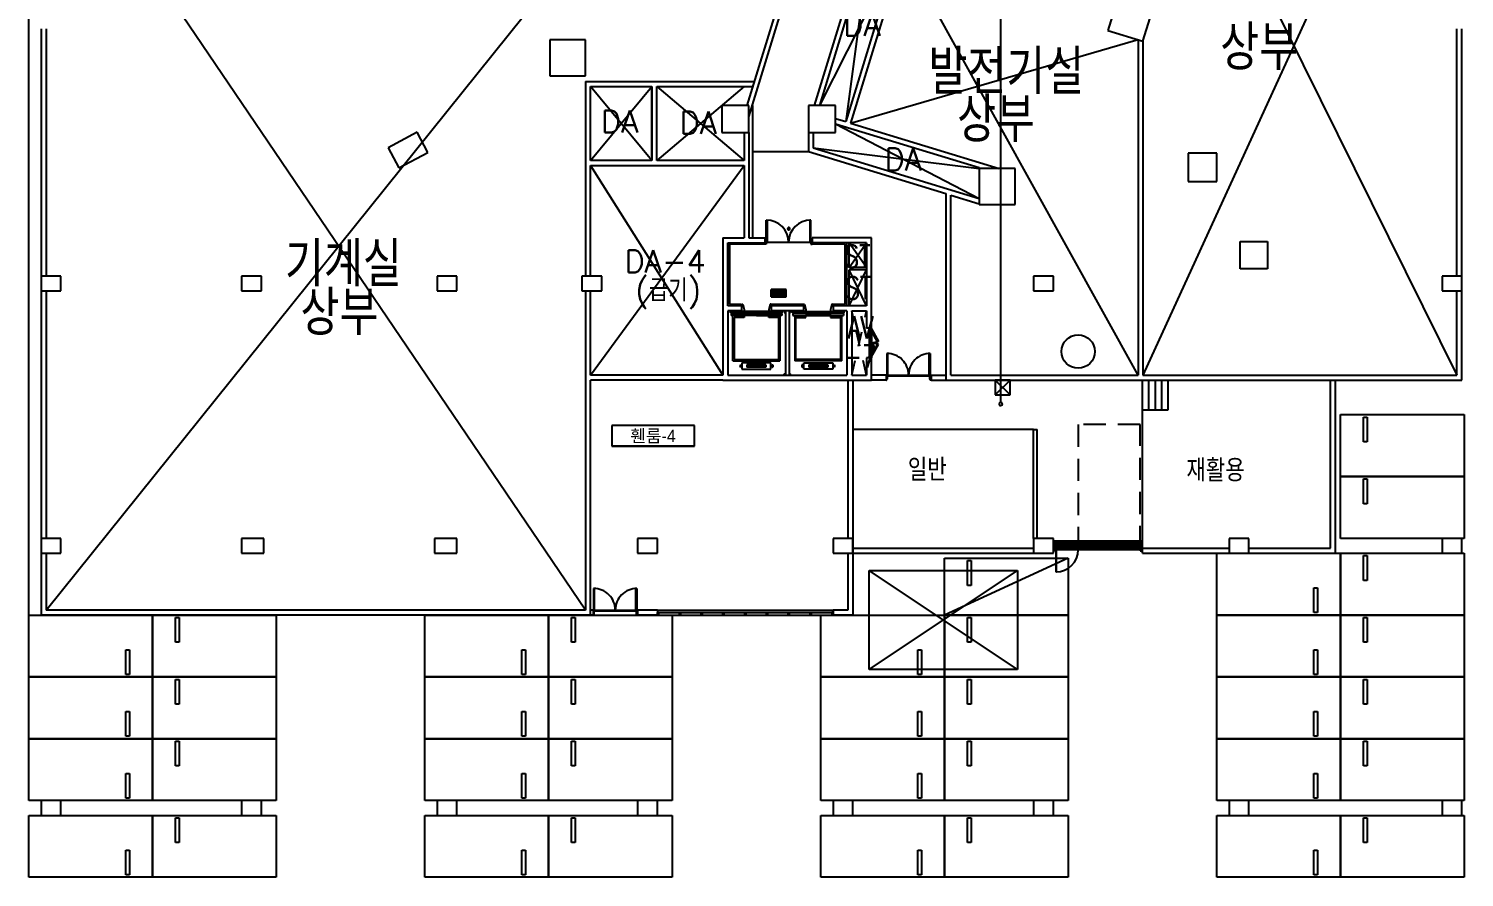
# Model space of a CAD drawing. Header units: millimetres. Extents: x -7614 to 421357, y 85218 to 341757.
# Drawn here: x 307220 to 365220, y 178527 to 212827 of the extents above; entities that cross this region are included whole.
import ezdxf
from ezdxf.enums import TextEntityAlignment as Align

# ---------------------------------------------------------------- set-up
doc = ezdxf.new("R2010")
doc.units = ezdxf.units.MM
doc.header["$LTSCALE"] = 600
doc.header["$MEASUREMENT"] = 0
doc.linetypes.add('HID1', pattern=[2.3, 1.5, -0.8])
doc.linetypes.add('HIDDEN', pattern=[2, 1, -1])
for name, color, linetype in [('e-plan', 9, 'CONTINUOUS'), ('e-room-box', 7, 'CONTINUOUS'), ('e-text', 6, 'CONTINUOUS')]:
    doc.layers.add(name, color=color, linetype=linetype)
doc.styles.add('kiahn', font='romans.shx', dxfattribs={"bigfont": 'cadhs.shx'})
doc.styles.add('돋움', font='Dotum.ttf')

msp = doc.modelspace()

# ---------------------------------------------------------------- linework, layer by layer
at = {"layer": 'e-plan'}
for p, q in [((351216, 226527), (364920, 198826)), ((364920, 226527), (352239, 198827)), ((307220, 189127), (307220, 220127)), ((307920, 189327), (332449, 219872)), ((336253, 209727), (338530, 217176)), ((336320, 209264), (338721, 217117)), ((338972, 209727), (341017, 216416)), ((339181, 209727), (341208, 216357)), ((341205, 216358), (340232, 209070)), ((329720, 189327), (311770, 215807)), ((339178, 209727), (342353, 216007)), ((342353, 216007), (340232, 209070)), ((342544, 215949), (340423, 209012)), ((352039, 198827), (342544, 215949)), ((307720, 212827), (307720, 202827)), ((307920, 212827), (307920, 202827)), ((340423, 209012), (352039, 212387)), ((352039, 212387), (352039, 198827)), ((352239, 212326), (352239, 198827)), ((364920, 202827), (364920, 212827)), ((365120, 202827), (365120, 212827)), ((329720, 210697), (336549, 210697)), ((329720, 210697), (329720, 202827)), ((329920, 210497), (332395, 210497)), ((329920, 207497), (332395, 210497)), ((332395, 207497), (329920, 210497)), ((329920, 210497), (332395, 210497)), ((329920, 207497), (329920, 210497)), ((332395, 207662), (332395, 210497)), ((332395, 210497), (332395, 207497)), ((332595, 210497), (336120, 207497)), ((332595, 207662), (332595, 210497)), ((332595, 210497), (336488, 210497)), ((332595, 207497), (332595, 210497)), ((336127, 210497), (332595, 207497)), ((336462, 209727), (336462, 204377)), ((339820, 209196), (340232, 209070)), ((339820, 208987), (345620, 207214)), ((339820, 208987), (345620, 205959)), ((340423, 209012), (346426, 207177)), ((322915, 208639, 0), (321741, 208015, 0)), ((323347, 207827, 0), (322915, 208639, 0)), ((336120, 208627), (336120, 207497)), ((336320, 208627), (336320, 204377)), ((338720, 208627), (338720, 207859)), ((338920, 208627), (338920, 208045)), ((338920, 208627), (338920, 208007)), ((321741, 208015, 0), (322173, 207203, 0)), ((322173, 207203, 0), (323347, 207827, 0)), ((338720, 207859), (344270, 206163)), ((338920, 208007), (345620, 205959)), ((338920, 208007), (345620, 207177)), ((332395, 207497), (329920, 207497)), ((329920, 207297), (335270, 198827)), ((329920, 202827), (329920, 207297)), ((329920, 207297), (336120, 207297)), ((329920, 198827), (336120, 207297)), ((336120, 207497), (332595, 207497)), ((336120, 207297), (336120, 204377)), ((345620, 207214), (345620, 207177)), ((344270, 206163), (344270, 198626)), ((344470, 198826), (344470, 206101)), ((344470, 206101), (345620, 205750)), ((337020, 204192), (337020, 205092)), ((337020, 205092), (337060, 205092)), ((337060, 205092), (337060, 204192)), ((338820, 205092), (338780, 205092)), ((338780, 205092), (338780, 204192)), ((338820, 204192), (338820, 205092)), ((335270, 204377), (335270, 198827)), ((335270, 204377), (336120, 204377)), ((335470, 201627), (335470, 204177)), ((335470, 204177), (336960, 204177)), ((336320, 204377), (336960, 204377)), ((336960, 204377), (336960, 204177)), ((336970, 204117), (336970, 204267)), ((336970, 204267), (337020, 204267)), ((337020, 204267), (337020, 204117)), ((337020, 204192), (338820, 204192)), ((337060, 204192), (337020, 204192)), ((338780, 204192), (338820, 204192)), ((338820, 204267), (338820, 204117)), ((338870, 204267), (338820, 204267)), ((338870, 204117), (338870, 204267)), ((341270, 204377), (338880, 204377)), ((338880, 204377), (338880, 204177)), ((341070, 204177), (338880, 204177)), ((340270, 201627), (340270, 204177)), ((340370, 203177), (340370, 204177)), ((340370, 203177), (341070, 204177)), ((341070, 203177), (340370, 204177)), ((341070, 204177), (341070, 201627)), ((341270, 200727), (341270, 204377)), ((336970, 204117), (335530, 204117)), ((335530, 204117), (335530, 201687)), ((337020, 204117), (336970, 204117)), ((338820, 204117), (338870, 204117)), ((340210, 204117), (338870, 204117)), ((340210, 201687), (340210, 204117)), ((341070, 203177), (340370, 203177)), ((340370, 201627), (340370, 203077)), ((341070, 203077), (340370, 203077)), ((340370, 201627), (341070, 203077)), ((341070, 201627), (340370, 203077)), ((307720, 202227), (307720, 192227)), ((307920, 202227), (307920, 192227)), ((329720, 202227), (329720, 189327)), ((329920, 198827), (329920, 202227)), ((337220, 201987), (337220, 202287)), ((337220, 202287), (337520, 202287)), ((337520, 202287), (337220, 202287)), ((337220, 202287), (337520, 202287)), ((337220, 201987), (337520, 201987)), ((337520, 201987), (337520, 202287)), ((337520, 201987), (337520, 202287)), ((337520, 202287), (337820, 202287)), ((337820, 202287), (337520, 202287)), ((337520, 202287), (337820, 202287)), ((337520, 201987), (337820, 201987)), ((337820, 201987), (337820, 202287)), ((364920, 198826), (364920, 202227)), ((365120, 198626), (365120, 202227)), ((336020, 201627), (335470, 201627)), ((335470, 201427), (335470, 198827)), ((336020, 201427), (335470, 201427)), ((335530, 201687), (336020, 201687)), ((337660, 201397), (335580, 201397)), ((335580, 201342), (335580, 201397)), ((335580, 201342), (337660, 201342)), ((335595, 201312), (335595, 201230)), ((335595, 201312), (337645, 201312)), ((336020, 201687), (336020, 201662)), ((336020, 201662), (336040, 201662)), ((336020, 201627), (336020, 201427)), ((336040, 201417), (336020, 201417)), ((336020, 201417), (336020, 201397)), ((336040, 201662), (336040, 201687)), ((336040, 201687), (336070, 201687)), ((336040, 201397), (336040, 201417)), ((336120, 201397), (336040, 201397)), ((336070, 201687), (336120, 201477)), ((336100, 201387), (336619, 201387)), ((336100, 201355), (336100, 201387)), ((336619, 201355), (336100, 201355)), ((336100, 201267), (336619, 201267)), ((336100, 201235), (336100, 201267)), ((336120, 201477), (336120, 201397)), ((336619, 201387), (336619, 201355)), ((336619, 201267), (336619, 201235)), ((337140, 201387), (336621, 201387)), ((336621, 201387), (336621, 201355)), ((336621, 201355), (337140, 201355)), ((337140, 201267), (336621, 201267)), ((336621, 201267), (336621, 201235)), ((337170, 201687), (337120, 201477)), ((337120, 201477), (337120, 201397)), ((337120, 201397), (337200, 201397)), ((337140, 201355), (337140, 201387)), ((337140, 201235), (337140, 201267)), ((337200, 201687), (337170, 201687)), ((337200, 201662), (337200, 201687)), ((337220, 201662), (337200, 201662)), ((337200, 201397), (337200, 201417)), ((337200, 201417), (337220, 201417)), ((337220, 201687), (337220, 201662)), ((337220, 201687), (338520, 201687)), ((338520, 201627), (337220, 201627)), ((337220, 201627), (337220, 201427)), ((338520, 201427), (337220, 201427)), ((337220, 201417), (337220, 201397)), ((337645, 201312), (337645, 201230)), ((337660, 201342), (337660, 201397)), ((337745, 201427), (337745, 201352)), ((337745, 201352), (337795, 201352)), ((337795, 201427), (337795, 198827)), ((337945, 201427), (337945, 198827)), ((337945, 201352), (337995, 201352)), ((337995, 201427), (337995, 201352)), ((338080, 201397), (340160, 201397)), ((338080, 201342), (338080, 201397)), ((340160, 201342), (338080, 201342)), ((340145, 201312), (338095, 201312)), ((338095, 201312), (338095, 201230)), ((338520, 201687), (338520, 201662)), ((338520, 201662), (338540, 201662)), ((338520, 201627), (338520, 201427)), ((338540, 201417), (338520, 201417)), ((338520, 201417), (338520, 201397)), ((338540, 201662), (338540, 201687)), ((338540, 201687), (338570, 201687)), ((338540, 201397), (338540, 201417)), ((338620, 201397), (338540, 201397)), ((338570, 201687), (338620, 201477)), ((338600, 201387), (339119, 201387)), ((338600, 201355), (338600, 201387)), ((339119, 201355), (338600, 201355)), ((338600, 201267), (339119, 201267)), ((338600, 201235), (338600, 201267)), ((338620, 201477), (338620, 201397)), ((339119, 201387), (339119, 201355)), ((339119, 201267), (339119, 201235)), ((339640, 201387), (339121, 201387)), ((339121, 201387), (339121, 201355)), ((339121, 201355), (339640, 201355)), ((339640, 201267), (339121, 201267)), ((339121, 201267), (339121, 201235)), ((339670, 201687), (339620, 201477)), ((339620, 201477), (339620, 201397)), ((339620, 201397), (339700, 201397)), ((339640, 201355), (339640, 201387)), ((339640, 201235), (339640, 201267)), ((339700, 201687), (339670, 201687)), ((339700, 201662), (339700, 201687)), ((339720, 201662), (339700, 201662)), ((339700, 201397), (339700, 201417)), ((339700, 201417), (339720, 201417)), ((339720, 201687), (339720, 201662)), ((339720, 201687), (340210, 201687)), ((341070, 201627), (339720, 201627)), ((339720, 201627), (339720, 201427)), ((340270, 201427), (339720, 201427)), ((339720, 201417), (339720, 201397)), ((340145, 201312), (340145, 201230)), ((340160, 201342), (340160, 201397)), ((340270, 201427), (340270, 198827)), ((340470, 201427), (341020, 201427)), ((340470, 201427), (340470, 198827)), ((340470, 201427), (341070, 201427)), ((341070, 201427), (341070, 200727)), ((337645, 201230), (335595, 201230)), ((335670, 199406), (335670, 201230)), ((335815, 201150), (335720, 201150)), ((335720, 201150), (335720, 199450)), ((336120, 201150), (335815, 201150)), ((335858, 201150), (335858, 201217)), ((335858, 201217), (336008, 201217)), ((336008, 201217), (336008, 201150)), ((336619, 201235), (336100, 201235)), ((336120, 201230), (336120, 201150)), ((336621, 201235), (337140, 201235)), ((337120, 201150), (337120, 201230)), ((337478, 201150), (337120, 201150)), ((337383, 201217), (337233, 201217)), ((337233, 201217), (337233, 201150)), ((337383, 201150), (337383, 201217)), ((337520, 201150), (337478, 201150)), ((337520, 199450), (337520, 201150)), ((337570, 201230), (337570, 199406)), ((338095, 201230), (340145, 201230)), ((338170, 201230), (338170, 199406)), ((338220, 199450), (338220, 201150)), ((338220, 201150), (338262, 201150)), ((338262, 201150), (338620, 201150)), ((338358, 201150), (338358, 201217)), ((338358, 201217), (338508, 201217)), ((338508, 201217), (338508, 201150)), ((339119, 201235), (338600, 201235)), ((338620, 201150), (338620, 201230)), ((339121, 201235), (339640, 201235)), ((339620, 201230), (339620, 201150)), ((339620, 201150), (339925, 201150)), ((339883, 201217), (339733, 201217)), ((339733, 201217), (339733, 201150)), ((339883, 201150), (339883, 201217)), ((339925, 201150), (340020, 201150)), ((340020, 201150), (340020, 199450)), ((340070, 199406), (340070, 201230)), ((341270, 200727), (341070, 200727)), ((341270, 200727), (341170, 200727)), ((341170, 200727), (341170, 200692)), ((341170, 200692), (341170, 200677)), ((341220, 200677), (341220, 200692)), ((341220, 200692), (341270, 200692)), ((341270, 200692), (341270, 200727)), ((341270, 200692), (341270, 199562)), ((341170, 200677), (341170, 199577)), ((341170, 200677), (341220, 200677)), ((341220, 200677), (341220, 199577)), ((341070, 199527), (341070, 198827)), ((341270, 199527), (341070, 199527)), ((341170, 199562), (341170, 199577)), ((341170, 199577), (341220, 199577)), ((341170, 199527), (341170, 199562)), ((341170, 199527), (341270, 199527)), ((341270, 199527), (341170, 199527)), ((341220, 199577), (341220, 199562)), ((341220, 199562), (341270, 199562)), ((341270, 199562), (341270, 199527)), ((341270, 198627), (341270, 199527)), ((341895, 199702), (341895, 198827)), ((341935, 199702), (341895, 199702)), ((341935, 198827), (341935, 199702)), ((343605, 198827), (343605, 199702)), ((343605, 199702), (343645, 199702)), ((343645, 199702), (343645, 198827)), ((335670, 199406), (337570, 199406)), ((335720, 199450), (337520, 199450)), ((335958, 199240), (335958, 199151)), ((335964, 199240), (335958, 199240)), ((335964, 199151), (335958, 199151)), ((335966, 199238), (335969, 199204)), ((335969, 199188), (335966, 199154)), ((335969, 199204), (335972, 199200)), ((335969, 199188), (335972, 199191)), ((335985, 199200), (335972, 199200)), ((335985, 199191), (335972, 199191)), ((335988, 199204), (335985, 199200)), ((335988, 199188), (335985, 199191)), ((336019, 199204), (335988, 199204)), ((336019, 199188), (335988, 199188)), ((336020, 199203), (336019, 199204)), ((336020, 199189), (336019, 199188)), ((336020, 199203), (336020, 199189)), ((337210, 199326), (336030, 199326)), ((336030, 199326), (336030, 199066)), ((336030, 199066), (337210, 199066)), ((337008, 199246), (336232, 199246)), ((336232, 199246), (336232, 199238)), ((337008, 199238), (336232, 199238)), ((337008, 199154), (336232, 199154)), ((336232, 199154), (336232, 199146)), ((337008, 199146), (336232, 199146)), ((336240, 199238), (336240, 199154)), ((337000, 199238), (337000, 199154)), ((337008, 199246), (337008, 199238)), ((337008, 199154), (337008, 199146)), ((337210, 199066), (337210, 199326)), ((337220, 199203), (337221, 199204)), ((337220, 199203), (337220, 199189)), ((337220, 199189), (337221, 199188)), ((337221, 199204), (337252, 199204)), ((337221, 199188), (337252, 199188)), ((337252, 199204), (337256, 199200)), ((337252, 199188), (337256, 199191)), ((337256, 199200), (337268, 199200)), ((337256, 199191), (337268, 199191)), ((337272, 199204), (337268, 199200)), ((337272, 199188), (337268, 199191)), ((337274, 199238), (337272, 199204)), ((337272, 199188), (337274, 199154)), ((337277, 199240), (337282, 199240)), ((337277, 199151), (337282, 199151)), ((337282, 199240), (337282, 199151)), ((340070, 199406), (338170, 199406)), ((340020, 199450), (338220, 199450)), ((338458, 199240), (338458, 199151)), ((338464, 199240), (338458, 199240)), ((338464, 199151), (338458, 199151)), ((338466, 199238), (338469, 199204)), ((338469, 199188), (338466, 199154)), ((338469, 199204), (338472, 199200)), ((338469, 199188), (338472, 199191)), ((338485, 199200), (338472, 199200)), ((338485, 199191), (338472, 199191)), ((338488, 199204), (338485, 199200)), ((338488, 199188), (338485, 199191)), ((338519, 199204), (338488, 199204)), ((338519, 199188), (338488, 199188)), ((338520, 199203), (338519, 199204)), ((338520, 199189), (338519, 199188)), ((338520, 199203), (338520, 199189)), ((338530, 199326), (339710, 199326)), ((338530, 199066), (338530, 199326)), ((339710, 199066), (338530, 199066)), ((338732, 199246), (338732, 199238)), ((338732, 199246), (339508, 199246)), ((338732, 199238), (339508, 199238)), ((338732, 199154), (339508, 199154)), ((338732, 199154), (338732, 199146)), ((338732, 199146), (339508, 199146)), ((338740, 199238), (338740, 199154)), ((339500, 199238), (339500, 199154)), ((339508, 199246), (339508, 199238)), ((339508, 199154), (339508, 199146)), ((339710, 199326), (339710, 199066)), ((339720, 199203), (339721, 199204)), ((339720, 199203), (339720, 199189)), ((339720, 199189), (339721, 199188)), ((339721, 199204), (339752, 199204)), ((339721, 199188), (339752, 199188)), ((339752, 199204), (339756, 199200)), ((339752, 199188), (339756, 199191)), ((339756, 199200), (339768, 199200)), ((339756, 199191), (339768, 199191)), ((339772, 199204), (339768, 199200)), ((339772, 199188), (339768, 199191)), ((339774, 199238), (339772, 199204)), ((339772, 199188), (339774, 199154)), ((339777, 199240), (339782, 199240)), ((339777, 199151), (339782, 199151)), ((339782, 199240), (339782, 199151)), ((335270, 198827), (329920, 198827)), ((335270, 198627), (329920, 198627)), ((329920, 189127), (329920, 198627)), ((335270, 198627), (341270, 198627)), ((335470, 198827), (340270, 198827)), ((337745, 198827), (337745, 198882)), ((337745, 198882), (337795, 198882)), ((337945, 198882), (337995, 198882)), ((337995, 198827), (337995, 198882)), ((340320, 198627), (340320, 192227)), ((340470, 198827), (341070, 198827)), ((340520, 198627), (340520, 189127)), ((341861, 198827), (341270, 198827)), ((341861, 198627), (341270, 198627)), ((341861, 198827), (341861, 198627)), ((341895, 198827), (341870, 198827)), ((341870, 198827), (341870, 198627)), ((341870, 198627), (341895, 198627)), ((341895, 198827), (343645, 198827)), ((341895, 198827), (341935, 198827)), ((341895, 198787), (341895, 198827)), ((341915, 198787), (341895, 198787)), ((341895, 198627), (341895, 198667)), ((341895, 198667), (341915, 198667)), ((343625, 198787), (341915, 198787)), ((341915, 198667), (341915, 198787)), ((343645, 198827), (343605, 198827)), ((343625, 198667), (343625, 198787)), ((343625, 198787), (343645, 198787)), ((343645, 198667), (343625, 198667)), ((343645, 198787), (343645, 198827)), ((343645, 198827), (343670, 198827)), ((343645, 198627), (343645, 198667)), ((343670, 198627), (343645, 198627)), ((343670, 198827), (343670, 198627)), ((343679, 198827), (344270, 198827)), ((343679, 198827), (343679, 198627)), ((343679, 198627), (344270, 198627)), ((344270, 198626), (365120, 198626)), ((344470, 198826), (352039, 198826)), ((346270, 198026), (346870, 198626)), ((346870, 198026), (346270, 198626)), ((346870, 198626), (346270, 198626)), ((346270, 198626), (346270, 198026)), ((346870, 198026), (346870, 198626)), ((352220, 191827), (352220, 198626)), ((352239, 198826), (364920, 198826)), ((352239, 198826), (364920, 198826)), ((352480, 197426), (352480, 198626)), ((352740, 197426), (352740, 198626)), ((353000, 197426), (353000, 198626)), ((353260, 197426), (353260, 198626)), ((359820, 191827), (359820, 198626)), ((360020, 191627), (360020, 198626)), ((346270, 198026), (346870, 198026)), ((352220, 197426), (353260, 197426)), ((360220, 194727), (360220, 197227)), ((360220, 197227), (365220, 197227)), ((365220, 197227), (365220, 194727)), ((347820, 196626), (340520, 196626)), ((347820, 192227), (347820, 196626)), ((347820, 196626), (347970, 196626)), ((347970, 192227), (347970, 196626)), ((361145, 197127), (361295, 197127)), ((361145, 196127), (361145, 197127)), ((361295, 197127), (361295, 196127)), ((361295, 196127), (361145, 196127)), ((365220, 194727), (360220, 194727)), ((360220, 192227), (360220, 194727)), ((360220, 194727), (365220, 194727)), ((361145, 194627), (361295, 194627)), ((361145, 193627), (361145, 194627)), ((361295, 194627), (361295, 193627)), ((365220, 194727), (365220, 192227)), ((361295, 193627), (361145, 193627)), ((348620, 192127), (352220, 192127)), ((348650, 192097), (352190, 192097)), ((348650, 191857), (348650, 192097)), ((348691, 191857), (348691, 192097)), ((348741, 191857), (348741, 192097)), ((348791, 191857), (348791, 192097)), ((348841, 191857), (348841, 192097)), ((348891, 191857), (348891, 192097)), ((348941, 191857), (348941, 192097)), ((348991, 191857), (348991, 192097)), ((349041, 191857), (349041, 192097)), ((349091, 191857), (349091, 192097)), ((349141, 191857), (349141, 192097)), ((349191, 191857), (349191, 192097)), ((349241, 191857), (349241, 192097)), ((349291, 191857), (349291, 192097)), ((349341, 191857), (349341, 192097)), ((349391, 191857), (349391, 192097)), ((349441, 191857), (349441, 192097)), ((349491, 191857), (349491, 192097)), ((349541, 191857), (349541, 192097)), ((349591, 191857), (349591, 192097)), ((349641, 191857), (349641, 192097)), ((349691, 191857), (349691, 192097)), ((349741, 191857), (349741, 192097)), ((349791, 191857), (349791, 192097)), ((349841, 191857), (349841, 192097)), ((349891, 191857), (349891, 192097)), ((349941, 191857), (349941, 192097)), ((349991, 191857), (349991, 192097)), ((350041, 191857), (350041, 192097)), ((350091, 191857), (350091, 192097)), ((350141, 191857), (350141, 192097)), ((350191, 191857), (350191, 192097)), ((350241, 191857), (350241, 192097)), ((350291, 191857), (350291, 192097)), ((350341, 191857), (350341, 192097)), ((350391, 191857), (350391, 192097)), ((350441, 191857), (350441, 192097)), ((350491, 191857), (350491, 192097)), ((350541, 191857), (350541, 192097)), ((350591, 191857), (350591, 192097)), ((350641, 191857), (350641, 192097)), ((350691, 191857), (350691, 192097)), ((350741, 191857), (350741, 192097)), ((350741, 191857), (350741, 192097)), ((350791, 191857), (350791, 192097)), ((350841, 191857), (350841, 192097)), ((350891, 191857), (350891, 192097)), ((350941, 191857), (350941, 192097)), ((350991, 191857), (350991, 192097)), ((351041, 191857), (351041, 192097)), ((351091, 191857), (351091, 192097)), ((351141, 191857), (351141, 192097)), ((351191, 191857), (351191, 192097)), ((351241, 191857), (351241, 192097)), ((351291, 191857), (351291, 192097)), ((351341, 191857), (351341, 192097)), ((351391, 191857), (351391, 192097)), ((351441, 191857), (351441, 192097)), ((351491, 191857), (351491, 192097)), ((351541, 191857), (351541, 192097)), ((351591, 191857), (351591, 192097)), ((351641, 191857), (351641, 192097)), ((351691, 191857), (351691, 192097)), ((351741, 191857), (351741, 192097)), ((351791, 191857), (351791, 192097)), ((351841, 191857), (351841, 192097)), ((351891, 191857), (351891, 192097)), ((351941, 191857), (351941, 192097)), ((351991, 191857), (351991, 192097)), ((352041, 191857), (352041, 192097)), ((352091, 191857), (352091, 192097)), ((352141, 191857), (352141, 192097)), ((352190, 191857), (352190, 192097)), ((365220, 192227), (360220, 192227)), ((307720, 191627), (307720, 189127)), ((307920, 191627), (307920, 189327)), ((340320, 191627), (340320, 189327)), ((340520, 191827), (347820, 191827)), ((340520, 191627), (347820, 191627)), ((349220, 191427), (344220, 189127)), ((344220, 189127), (344220, 191427)), ((344220, 191427), (349220, 191427)), ((348620, 191827), (352220, 191827)), ((348620, 191727), (348620, 191827)), ((348620, 191827), (348720, 191827)), ((348720, 191727), (348620, 191727)), ((348650, 191857), (352190, 191857)), ((348720, 191792), (348670, 191792)), ((348670, 191792), (348670, 191762)), ((352170, 191787), (348670, 191787)), ((352170, 191767), (348670, 191767)), ((348670, 191762), (348720, 191762)), ((348720, 191827), (348720, 191792)), ((348720, 191767), (348720, 190867)), ((348740, 191767), (348720, 191767)), ((348720, 191762), (348720, 191727)), ((348740, 190867), (348740, 191767)), ((349220, 191427), (349220, 189127)), ((352220, 191827), (352120, 191827)), ((352120, 191827), (352120, 191792)), ((352120, 191792), (352170, 191792)), ((352170, 191762), (352120, 191762)), ((352120, 191762), (352120, 191727)), ((352120, 191727), (352220, 191727)), ((352170, 191792), (352170, 191762)), ((352220, 191827), (355720, 191827)), ((352220, 191627), (352220, 191827)), ((352220, 191727), (352220, 191827)), ((352220, 191627), (355720, 191627)), ((353571, 191827), (355720, 191827)), ((353571, 191627), (355720, 191627)), ((355220, 189127), (355220, 191627)), ((355220, 191627), (360220, 191627)), ((356520, 191827), (359820, 191827)), ((356520, 191627), (360020, 191627)), ((360220, 191627), (360220, 189127)), ((360220, 189127), (360220, 191627)), ((360220, 191627), (365220, 191627)), ((361145, 191527), (361295, 191527)), ((361145, 190527), (361145, 191527)), ((361295, 191527), (361295, 190527)), ((365220, 191627), (365220, 189127)), ((345145, 191327), (345295, 191327)), ((345145, 190327), (345145, 191327)), ((345295, 191327), (345295, 190327)), ((348720, 190867), (348740, 190867)), ((345295, 190327), (345145, 190327)), ((361295, 190527), (361145, 190527)), ((330045, 190202), (330045, 189327)), ((330085, 190202), (330045, 190202)), ((330085, 189327), (330085, 190202)), ((331755, 189327), (331755, 190202)), ((331755, 190202), (331795, 190202)), ((331795, 190202), (331795, 189327)), ((359145, 189227), (359145, 190227)), ((359145, 190227), (359295, 190227)), ((359295, 190227), (359295, 189227)), ((307220, 186627), (307220, 189127)), ((307220, 189127), (312220, 189127)), ((329920, 189127), (307720, 189127)), ((329720, 189327), (307920, 189327)), ((312220, 189127), (312220, 186627)), ((312220, 186627), (312220, 189127)), ((312220, 189127), (317220, 189127)), ((317220, 189127), (317220, 186627)), ((323220, 186627), (323220, 189127)), ((323220, 189127), (328220, 189127)), ((328220, 189127), (328220, 186627)), ((328220, 186627), (328220, 189127)), ((328220, 189127), (333220, 189127)), ((330020, 189327), (329920, 189327)), ((330020, 189127), (329920, 189127)), ((330020, 189327), (330020, 189127)), ((330045, 189327), (330020, 189327)), ((330020, 189327), (330020, 189127)), ((330020, 189127), (330045, 189127)), ((330045, 189327), (331795, 189327)), ((330045, 189327), (330085, 189327)), ((330045, 189287), (330045, 189327)), ((330065, 189287), (330045, 189287)), ((330045, 189127), (330045, 189167)), ((330045, 189167), (330065, 189167)), ((331775, 189287), (330065, 189287)), ((330065, 189167), (330065, 189287)), ((331795, 189327), (331755, 189327)), ((331775, 189167), (331775, 189287)), ((331775, 189287), (331795, 189287)), ((331795, 189167), (331775, 189167)), ((331795, 189287), (331795, 189327)), ((331795, 189327), (331820, 189327)), ((331795, 189127), (331795, 189167)), ((331820, 189127), (331795, 189127)), ((331820, 189327), (331820, 189127)), ((332620, 189327), (331820, 189327)), ((331820, 189327), (331820, 189127)), ((332620, 189127), (331820, 189127)), ((332620, 189327), (339720, 189327)), ((332620, 189327), (332620, 189127)), ((332630, 189127), (332630, 189227)), ((332630, 189227), (332670, 189227)), ((332670, 189127), (332630, 189127)), ((332670, 189227), (339670, 189227)), ((332670, 189227), (332670, 189127)), ((332670, 189127), (339670, 189127)), ((333220, 189127), (333220, 186627)), ((333510, 189127), (333510, 189227)), ((333510, 189227), (333550, 189227)), ((333550, 189127), (333510, 189127)), ((333550, 189227), (333550, 189127)), ((334390, 189127), (334390, 189227)), ((334390, 189227), (334430, 189227)), ((334430, 189127), (334390, 189127)), ((334430, 189227), (334430, 189127)), ((335270, 189127), (335270, 189227)), ((335270, 189227), (335310, 189227)), ((335310, 189127), (335270, 189127)), ((335310, 189227), (335310, 189127)), ((336150, 189127), (336150, 189227)), ((336150, 189227), (336190, 189227)), ((336190, 189127), (336150, 189127)), ((336190, 189227), (336190, 189127)), ((337030, 189127), (337030, 189227)), ((337030, 189227), (337070, 189227)), ((337070, 189127), (337030, 189127)), ((337070, 189227), (337070, 189127)), ((337910, 189127), (337910, 189227)), ((337910, 189227), (337950, 189227)), ((337950, 189127), (337910, 189127)), ((337950, 189227), (337950, 189127)), ((338790, 189127), (338790, 189227)), ((338790, 189227), (338830, 189227)), ((338830, 189127), (338790, 189127)), ((338830, 189227), (338830, 189127)), ((339220, 186627), (339220, 189127)), ((339220, 189127), (344220, 189127)), ((339710, 189227), (339670, 189227)), ((339670, 189227), (339670, 189127)), ((339670, 189127), (339710, 189127)), ((339710, 189127), (339710, 189227)), ((339720, 189327), (339720, 189127)), ((340320, 189327), (339720, 189327)), ((340520, 189127), (339720, 189127)), ((344220, 189127), (344220, 186627)), ((344220, 186627), (344220, 189127)), ((344220, 189127), (349220, 189127)), ((349220, 189127), (344220, 189127)), ((349220, 189127), (349220, 186627)), ((355220, 186627), (355220, 189127)), ((355220, 189127), (360220, 189127)), ((360220, 189127), (355220, 189127)), ((359295, 189227), (359145, 189227)), ((360220, 189127), (360220, 186627)), ((365220, 189127), (360220, 189127)), ((360220, 186627), (360220, 189127)), ((360220, 189127), (365220, 189127)), ((365220, 189127), (365220, 186627)), ((313145, 189027), (313295, 189027)), ((313145, 188027), (313145, 189027)), ((313295, 189027), (313295, 188027)), ((329145, 189027), (329295, 189027)), ((329145, 188027), (329145, 189027)), ((329295, 189027), (329295, 188027)), ((345145, 189027), (345295, 189027)), ((345145, 188027), (345145, 189027)), ((345295, 189027), (345295, 188027)), ((361145, 189027), (361295, 189027)), ((361145, 188027), (361145, 189027)), ((361295, 189027), (361295, 188027)), ((313295, 188027), (313145, 188027)), ((329295, 188027), (329145, 188027)), ((345295, 188027), (345145, 188027)), ((361295, 188027), (361145, 188027)), ((311145, 186727), (311145, 187727)), ((311145, 187727), (311295, 187727)), ((311295, 187727), (311295, 186727)), ((327145, 186727), (327145, 187727)), ((327145, 187727), (327295, 187727)), ((327295, 187727), (327295, 186727)), ((343145, 186727), (343145, 187727)), ((343145, 187727), (343295, 187727)), ((343295, 187727), (343295, 186727)), ((359145, 186727), (359145, 187727)), ((359145, 187727), (359295, 187727)), ((359295, 187727), (359295, 186727)), ((307220, 184127), (307220, 186627)), ((307220, 186627), (312220, 186627)), ((312220, 186627), (307220, 186627)), ((311295, 186727), (311145, 186727)), ((312220, 186627), (312220, 184127)), ((317220, 186627), (312220, 186627)), ((312220, 184127), (312220, 186627)), ((312220, 186627), (317220, 186627)), ((313145, 186527), (313295, 186527)), ((313145, 185527), (313145, 186527)), ((313295, 186527), (313295, 185527)), ((317220, 186627), (317220, 184127)), ((323220, 184127), (323220, 186627)), ((323220, 186627), (328220, 186627)), ((328220, 186627), (323220, 186627)), ((327295, 186727), (327145, 186727)), ((328220, 186627), (328220, 184127)), ((333220, 186627), (328220, 186627)), ((328220, 184127), (328220, 186627)), ((328220, 186627), (333220, 186627)), ((329145, 186527), (329295, 186527)), ((329145, 185527), (329145, 186527)), ((329295, 186527), (329295, 185527)), ((333220, 186627), (333220, 184127)), ((344220, 186627), (339220, 186627)), ((339220, 184127), (339220, 186627)), ((339220, 186627), (344220, 186627)), ((343295, 186727), (343145, 186727)), ((344220, 186627), (344220, 184127)), ((349220, 186627), (344220, 186627)), ((344220, 184127), (344220, 186627)), ((344220, 186627), (349220, 186627)), ((345145, 186527), (345295, 186527)), ((345145, 185527), (345145, 186527)), ((345295, 186527), (345295, 185527)), ((349220, 186627), (349220, 184127)), ((355220, 184127), (355220, 186627)), ((355220, 186627), (360220, 186627)), ((360220, 186627), (355220, 186627)), ((359295, 186727), (359145, 186727)), ((360220, 186627), (360220, 184127)), ((365220, 186627), (360220, 186627)), ((360220, 184127), (360220, 186627)), ((360220, 186627), (365220, 186627)), ((361145, 186527), (361295, 186527)), ((361145, 185527), (361145, 186527)), ((361295, 186527), (361295, 185527)), ((365220, 186627), (365220, 184127)), ((311145, 184227), (311145, 185227)), ((311145, 185227), (311295, 185227)), ((311295, 185227), (311295, 184227)), ((313295, 185527), (313145, 185527)), ((327145, 184227), (327145, 185227)), ((327145, 185227), (327295, 185227)), ((327295, 185227), (327295, 184227)), ((329295, 185527), (329145, 185527)), ((343145, 184227), (343145, 185227)), ((343145, 185227), (343295, 185227)), ((343295, 185227), (343295, 184227)), ((345295, 185527), (345145, 185527)), ((359145, 184227), (359145, 185227)), ((359145, 185227), (359295, 185227)), ((359295, 185227), (359295, 184227)), ((361295, 185527), (361145, 185527)), ((312220, 184127), (307220, 184127)), ((307220, 181627), (307220, 184127)), ((307220, 184127), (312220, 184127)), ((311295, 184227), (311145, 184227)), ((312220, 184127), (312220, 181627)), ((317220, 184127), (312220, 184127)), ((312220, 181627), (312220, 184127)), ((312220, 184127), (317220, 184127)), ((313145, 184027), (313295, 184027)), ((313145, 183027), (313145, 184027)), ((313295, 184027), (313295, 183027)), ((317220, 184127), (317220, 181627)), ((328220, 184127), (323220, 184127)), ((323220, 181627), (323220, 184127)), ((323220, 184127), (328220, 184127)), ((327295, 184227), (327145, 184227)), ((328220, 184127), (328220, 181627)), ((333220, 184127), (328220, 184127)), ((328220, 181627), (328220, 184127)), ((328220, 184127), (333220, 184127)), ((329145, 184027), (329295, 184027)), ((329145, 183027), (329145, 184027)), ((329295, 184027), (329295, 183027)), ((333220, 184127), (333220, 181627)), ((344220, 184127), (339220, 184127)), ((339220, 181627), (339220, 184127)), ((339220, 184127), (344220, 184127)), ((343295, 184227), (343145, 184227)), ((344220, 184127), (344220, 181627)), ((349220, 184127), (344220, 184127)), ((344220, 181627), (344220, 184127)), ((344220, 184127), (349220, 184127)), ((345145, 184027), (345295, 184027)), ((345145, 183027), (345145, 184027)), ((345295, 184027), (345295, 183027)), ((349220, 184127), (349220, 181627)), ((360220, 184127), (355220, 184127)), ((355220, 181627), (355220, 184127)), ((355220, 184127), (360220, 184127)), ((359295, 184227), (359145, 184227)), ((360220, 184127), (360220, 181627)), ((365220, 184127), (360220, 184127)), ((360220, 181627), (360220, 184127)), ((360220, 184127), (365220, 184127)), ((361145, 184027), (361295, 184027)), ((361145, 183027), (361145, 184027)), ((361295, 184027), (361295, 183027)), ((365220, 184127), (365220, 181627)), ((311145, 181727), (311145, 182727)), ((311145, 182727), (311295, 182727)), ((311295, 182727), (311295, 181727)), ((313295, 183027), (313145, 183027)), ((327145, 181727), (327145, 182727)), ((327145, 182727), (327295, 182727)), ((327295, 182727), (327295, 181727)), ((329295, 183027), (329145, 183027)), ((343145, 181727), (343145, 182727)), ((343145, 182727), (343295, 182727)), ((343295, 182727), (343295, 181727)), ((345295, 183027), (345145, 183027)), ((359145, 181727), (359145, 182727)), ((359145, 182727), (359295, 182727)), ((359295, 182727), (359295, 181727)), ((361295, 183027), (361145, 183027)), ((312220, 181627), (307220, 181627)), ((311295, 181727), (311145, 181727)), ((317220, 181627), (312220, 181627)), ((328220, 181627), (323220, 181627)), ((327295, 181727), (327145, 181727)), ((333220, 181627), (328220, 181627)), ((344220, 181627), (339220, 181627)), ((343295, 181727), (343145, 181727)), ((349220, 181627), (344220, 181627)), ((360220, 181627), (355220, 181627)), ((359295, 181727), (359145, 181727)), ((365220, 181627), (360220, 181627)), ((307220, 178527), (307220, 181027)), ((307220, 181027), (312220, 181027)), ((312220, 181027), (312220, 178527)), ((312220, 178527), (312220, 181027)), ((312220, 181027), (317220, 181027)), ((317220, 181027), (317220, 178527)), ((323220, 178527), (323220, 181027)), ((323220, 181027), (328220, 181027)), ((328220, 181027), (328220, 178527)), ((328220, 178527), (328220, 181027)), ((328220, 181027), (333220, 181027)), ((333220, 181027), (333220, 178527)), ((339220, 178527), (339220, 181027)), ((339220, 181027), (344220, 181027)), ((344220, 181027), (344220, 178527)), ((344220, 178527), (344220, 181027)), ((344220, 181027), (349220, 181027)), ((349220, 181027), (349220, 178527)), ((355220, 178527), (355220, 181027)), ((355220, 181027), (360220, 181027)), ((360220, 181027), (360220, 178527)), ((360220, 178527), (360220, 181027)), ((360220, 181027), (365220, 181027)), ((365220, 181027), (365220, 178527)), ((313145, 180927), (313295, 180927)), ((313145, 179927), (313145, 180927)), ((313295, 180927), (313295, 179927)), ((329145, 180927), (329295, 180927)), ((329145, 179927), (329145, 180927)), ((329295, 180927), (329295, 179927)), ((345145, 180927), (345295, 180927)), ((345145, 179927), (345145, 180927)), ((345295, 180927), (345295, 179927)), ((361145, 180927), (361295, 180927)), ((361145, 179927), (361145, 180927)), ((361295, 180927), (361295, 179927)), ((313295, 179927), (313145, 179927)), ((329295, 179927), (329145, 179927)), ((345295, 179927), (345145, 179927)), ((361295, 179927), (361145, 179927)), ((311145, 178627), (311145, 179627)), ((311145, 179627), (311295, 179627)), ((311295, 179627), (311295, 178627)), ((327145, 178627), (327145, 179627)), ((327145, 179627), (327295, 179627)), ((327295, 179627), (327295, 178627)), ((343145, 178627), (343145, 179627)), ((343145, 179627), (343295, 179627)), ((343295, 179627), (343295, 178627)), ((359145, 178627), (359145, 179627)), ((359145, 179627), (359295, 179627)), ((359295, 179627), (359295, 178627)), ((312220, 178527), (307220, 178527)), ((311295, 178627), (311145, 178627)), ((317220, 178527), (312220, 178527)), ((328220, 178527), (323220, 178527)), ((327295, 178627), (327145, 178627)), ((333220, 178527), (328220, 178527)), ((344220, 178527), (339220, 178527)), ((343295, 178627), (343145, 178627)), ((349220, 178527), (344220, 178527)), ((360220, 178527), (355220, 178527)), ((359295, 178627), (359145, 178627)), ((365220, 178527), (360220, 178527))]:
    msp.add_line(p, q, dxfattribs=at)
at = {"layer": 'e-plan', "ltscale": 0.5}
for p, q in [((351256, 214174), (350823, 212759)), ((352239, 212326), (352671, 213741)), ((329720, 212377), (328270, 212377)), ((328270, 212377), (328270, 210927)), ((329720, 210927), (329720, 212377)), ((350823, 212759), (352239, 212326)), ((328270, 210927), (329720, 210927)), ((336320, 209727), (335220, 209727)), ((335220, 209727), (335220, 208627)), ((336320, 208627), (336320, 209727)), ((339820, 209727), (338720, 209727)), ((338720, 209727), (338720, 208627)), ((339820, 208627), (339820, 209727)), ((335220, 208627), (336320, 208627)), ((338720, 208627), (339820, 208627)), ((354070, 207802), (354070, 206652)), ((355220, 207802), (354070, 207802)), ((355220, 206652), (355220, 207802)), ((347070, 207177), (345620, 207177)), ((345620, 207177), (345620, 205727)), ((347070, 205727), (347070, 207177)), ((354070, 206652), (355220, 206652)), ((345620, 205727), (347070, 205727)), ((356170, 204227), (357270, 204227)), ((356170, 203127), (356170, 204227)), ((357270, 204227), (357270, 203127)), ((357270, 203127), (356170, 203127)), ((308520, 202827), (307720, 202827)), ((307720, 202827), (307720, 202227)), ((308520, 202227), (308520, 202827)), ((316620, 202827), (315820, 202827)), ((315820, 202827), (315820, 202227)), ((316620, 202227), (316620, 202827)), ((324520, 202827), (323720, 202827)), ((323720, 202827), (323720, 202227)), ((324520, 202227), (324520, 202827)), ((330370, 202827), (329570, 202827)), ((329570, 202827), (329570, 202227)), ((330370, 202227), (330370, 202827)), ((348620, 202827), (347820, 202827)), ((347820, 202827), (347820, 202227)), ((348620, 202227), (348620, 202827)), ((365120, 202827), (364320, 202827)), ((364320, 202827), (364320, 202227)), ((365120, 202227), (365120, 202827)), ((307720, 202227), (308520, 202227)), ((315820, 202227), (316620, 202227)), ((323720, 202227), (324520, 202227)), ((329570, 202227), (330370, 202227)), ((347820, 202227), (348620, 202227)), ((364320, 202227), (365120, 202227)), ((308520, 192227), (307720, 192227)), ((307720, 192227), (307720, 191627)), ((308520, 191627), (308520, 192227)), ((316720, 192227), (315820, 192227)), ((315820, 192227), (315820, 191627)), ((316720, 191627), (316720, 192227)), ((324520, 192227), (323620, 192227)), ((323620, 192227), (323620, 191627)), ((324520, 191627), (324520, 192227)), ((332620, 192227), (331820, 192227)), ((331820, 192227), (331820, 191627)), ((332620, 191627), (332620, 192227)), ((340520, 192227), (339720, 192227)), ((339720, 192227), (339720, 191627)), ((340520, 191627), (340520, 192227)), ((348620, 192227), (347820, 192227)), ((347820, 192227), (347820, 191627)), ((348620, 191627), (348620, 192227)), ((356520, 192227), (355720, 192227)), ((355720, 192227), (355720, 191627)), ((356520, 191627), (356520, 192227)), ((365120, 192227), (364320, 192227)), ((364320, 192227), (364320, 191627)), ((365120, 191627), (365120, 192227)), ((307720, 191627), (308520, 191627)), ((315820, 191627), (316720, 191627)), ((323620, 191627), (324520, 191627)), ((331820, 191627), (332620, 191627)), ((339720, 191627), (340520, 191627)), ((347820, 191627), (348620, 191627)), ((355720, 191627), (356520, 191627)), ((364320, 191627), (365120, 191627)), ((308520, 181627), (307720, 181627)), ((307720, 181627), (307720, 181027)), ((308520, 181027), (308520, 181627)), ((316620, 181627), (315820, 181627)), ((315820, 181627), (315820, 181027)), ((316620, 181027), (316620, 181627)), ((324520, 181627), (323720, 181627)), ((323720, 181627), (323720, 181027)), ((324520, 181027), (324520, 181627)), ((332620, 181627), (331820, 181627)), ((331820, 181627), (331820, 181027)), ((332620, 181027), (332620, 181627)), ((340520, 181627), (339720, 181627)), ((339720, 181627), (339720, 181027)), ((340520, 181027), (340520, 181627)), ((348620, 181627), (347820, 181627)), ((347820, 181627), (347820, 181027)), ((348620, 181027), (348620, 181627)), ((356520, 181627), (355720, 181627)), ((355720, 181627), (355720, 181027)), ((356520, 181027), (356520, 181627)), ((365120, 181627), (364320, 181627)), ((364320, 181627), (364320, 181027)), ((365120, 181027), (365120, 181627)), ((307720, 181027), (308520, 181027)), ((315820, 181027), (316620, 181027)), ((323720, 181027), (324520, 181027)), ((331820, 181027), (332620, 181027)), ((339720, 181027), (340520, 181027)), ((347820, 181027), (348620, 181027)), ((355720, 181027), (356520, 181027)), ((364320, 181027), (365120, 181027))]:
    msp.add_line(p, q, dxfattribs=at)
at = {"layer": 'e-plan', "ltscale": 0.2}
msp.add_line((336462, 207859), (338720, 207859), dxfattribs=at)
at = {"layer": 'e-plan', "linetype": 'HIDDEN'}
for p, q in [((340470, 198827), (341070, 201427)), ((341070, 198827), (340470, 201427)), ((341233, 200677), (341270, 200692)), ((341270, 200692), (341556, 200188)), ((341518, 200175), (341233, 200677)), ((341556, 200188), (341518, 200175)), ((341518, 200078), (341233, 199576)), ((341233, 199576), (341270, 199562)), ((341270, 199562), (341556, 200066)), ((341556, 200066), (341518, 200078))]:
    msp.add_line(p, q, dxfattribs=at)
at = {"layer": 'e-plan', "linetype": 'HID1'}
for p, q in [((352120, 196827), (349620, 196827)), ((349620, 196827), (349620, 191827)), ((352120, 191827), (352120, 196827)), ((349620, 191827), (352120, 191827))]:
    msp.add_line(p, q, dxfattribs=at)
at = {"layer": 'e-plan', "ltscale": 0.7}
for p, q in [((341170, 186927), (347170, 190927)), ((347170, 186927), (341170, 190927)), ((341170, 190927), (347170, 190927)), ((341170, 186927), (341170, 190927)), ((347170, 190927), (347170, 186927)), ((347170, 186927), (341170, 186927))]:
    msp.add_line(p, q, dxfattribs=at)
at = {"layer": 'e-plan'}
for centre in [(337245, 202262), (337245, 202212), (337245, 202162), (337245, 202112), (337245, 202062), (337245, 202012), (337295, 202262), (337295, 202212), (337295, 202162), (337295, 202112), (337295, 202062), (337295, 202012), (337345, 202262), (337345, 202212), (337345, 202162), (337345, 202112), (337345, 202062), (337345, 202012), (337395, 202262), (337395, 202212), (337395, 202162), (337395, 202112), (337395, 202062), (337395, 202012), (337445, 202262), (337445, 202212), (337445, 202162), (337445, 202112), (337445, 202062), (337445, 202012), (337495, 202262), (337495, 202212), (337495, 202162), (337495, 202112), (337495, 202062), (337495, 202012), (337545, 202262), (337545, 202212), (337545, 202162), (337545, 202112), (337545, 202062), (337545, 202012), (337595, 202262), (337595, 202212), (337595, 202162), (337595, 202112), (337595, 202062), (337595, 202012), (337645, 202262), (337645, 202212), (337645, 202162), (337645, 202112), (337645, 202062), (337645, 202012), (337695, 202262), (337695, 202212), (337695, 202162), (337695, 202112), (337695, 202062), (337695, 202012), (337745, 202262), (337745, 202212), (337745, 202162), (337745, 202112), (337745, 202062), (337745, 202012), (337795, 202262), (337795, 202212), (337795, 202162), (337795, 202112), (337795, 202062), (337795, 202012)]:
    msp.add_circle(centre, 17.5, dxfattribs=at)
at = {"layer": 'e-plan', "ltscale": 0.5}
msp.add_circle((349620, 199777), 675, dxfattribs=at)
at = {"layer": 'e-plan'}
for centre, radius, start, end in [((337020, 204192), 900, 0, 90), ((337927, 204742), 50, 120.00009, 300.00009), ((337927, 204742), 50, 300.00009, 120.00009), ((338820, 204192), 900, 90, 180), ((341895, 198827), 875, 359.99988, 90.00003), ((343645, 198827), 875, 89.99997, 180.00012), ((335964, 199238), 2.5, 3.40934, 90), ((335964, 199154), 2.5, 270, 356.59066), ((337277, 199238), 2.5, 90, 176.59066), ((337277, 199154), 2.5, 183.40934, 270), ((338464, 199238), 2.5, 3.40934, 90), ((338464, 199154), 2.5, 270, 356.59066), ((339777, 199238), 2.5, 90, 176.59066), ((339777, 199154), 2.5, 183.40934, 270), ((348720, 191767), 900, 270, 0), ((330045, 189327), 875, 359.99988, 90.00003), ((331795, 189327), 875, 89.99997, 180.00012)]:
    msp.add_arc(centre, radius, start, end, dxfattribs=at)
at = {"layer": 'e-plan', "linetype": 'HIDDEN'}
for centre, start, end in [((341013, 202106), 277.40519, 284.65844), ((341013, 198148), 75.34274, 82.59599)]:
    msp.add_arc(centre, 1996, start, end, dxfattribs=at)
at = {"layer": 'e-room-box'}
for p, q in [((346492, 197720), (346492, 264432)), ((334115, 196785), (330782, 196785)), ((330782, 196785), (330782, 195952)), ((334115, 195952), (334115, 196785)), ((334115, 195952), (330782, 195952)), ((330782, 195952), (334115, 195952))]:
    msp.add_line(p, q, dxfattribs=at)
for start, end in [(90, 270), (270, 90)]:
    msp.add_arc((346492, 197652), 67.5, start, end, dxfattribs=at)

# ---------------------------------------------------------------- texts
at = {"layer": 'e-plan', "style": 'kiahn'}
for s, p in [('DA', (341641, 212542)), ('DA', (331849, 208626)), ('DA', (335026, 208576)), ('DA', (343307, 207099)), ('DA-4', (334575, 202972)), ('(급기)', (334388, 201803))]:
    msp.add_text(s, height=900, dxfattribs=at).set_placement(p, align=Align.RIGHT)
for s, height, p in [('상부', 1800, (355359, 211159)), ('상부', 1800, (344729, 208249)), ('상부', 1800, (318201, 200438)), ('일반', 900, (342738, 194548)), ('재활용', 900, (353990, 194524))]:
    msp.add_text(s, height=height, dxfattribs=at).set_placement(p)
for s, p in [('발전기실', (346717, 210177)), ('기계실', (319935, 202405))]:
    msp.add_text(s, height=1800, dxfattribs=at).set_placement(p, align=Align.CENTER)
at = {"layer": 'e-plan', "style": 'kiahn', "width": 0.75}
for p in [(341229, 203174), (341262, 201897)]:
    msp.add_text('ST', height=900, dxfattribs=at).set_placement(p, align=Align.RIGHT)
for s, p in [('AV', (340828, 200759)), ('-7', (340800, 199587))]:
    msp.add_text(s, height=900, dxfattribs=at).set_placement(p, align=Align.MIDDLE_CENTER)
at = {"layer": 'e-text', "style": '돋움'}
msp.add_text('휀룸-4', height=500, dxfattribs=at).set_placement((332448, 196369), align=Align.MIDDLE_CENTER)

doc.saveas('drawing.dxf')
